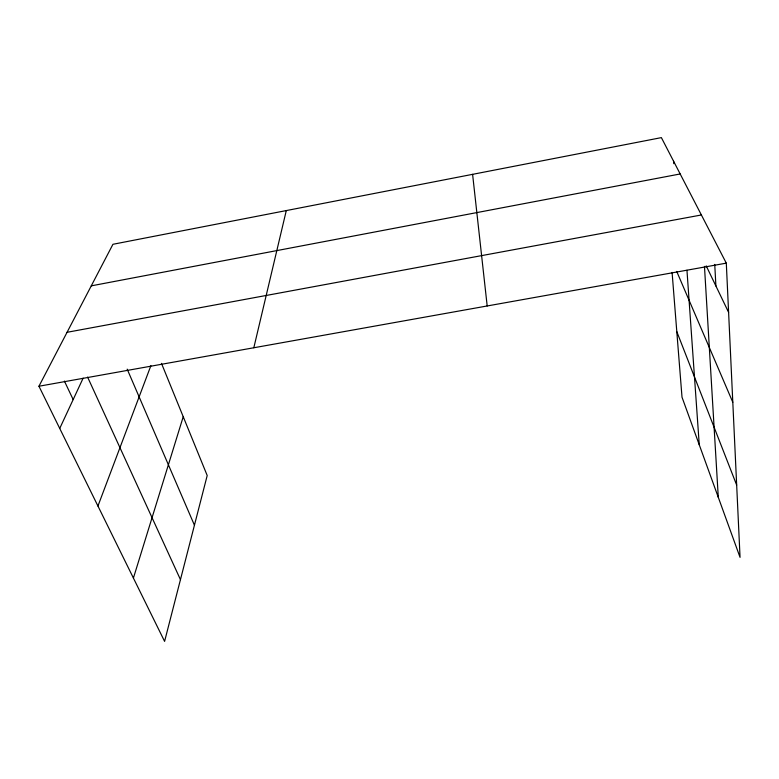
<?xml version="1.0" encoding="UTF-8"?>
<svg xmlns="http://www.w3.org/2000/svg" width="779" height="779" viewBox="0 0 779 779"><rect width="100%" height="100%" fill="white"/><g stroke="black" fill="none" stroke-linecap="round" stroke-linejoin="round"><path stroke-width="1.17" d="M253.818 347.765L286.292 210.573M133.413 578.057L183.231 416.716M97.94 506.029L150.902 365.624M59.73 428.44L83.139 378.156M161.477 363.365L207.204 475.521L164.593 641.38L38.95 386.238L112.936 244.294L661.381 137.62L726.301 263.146L740.05 557.355L682.014 397.212L672.092 272.416M91.27 285.854L680.174 173.96M67.062 332.302L701.392 214.975M38.95 386.238L726.301 263.146M706.222 265.882L728.608 312.369M64.394 381.077L73.168 399.569M87.599 377.094L180.455 579.634M127.181 369.158L194.438 525.221M676.717 271.423L732.805 402.276M676.795 331.63L736.671 485.083M472.6 174.34L487.187 305.972M673.601 161.243L673.777 163.668M686.961 270.255L699.26 444.809M704.469 266.389L718.287 497.304M714.742 264.412L715.901 285.981"/></g></svg>
